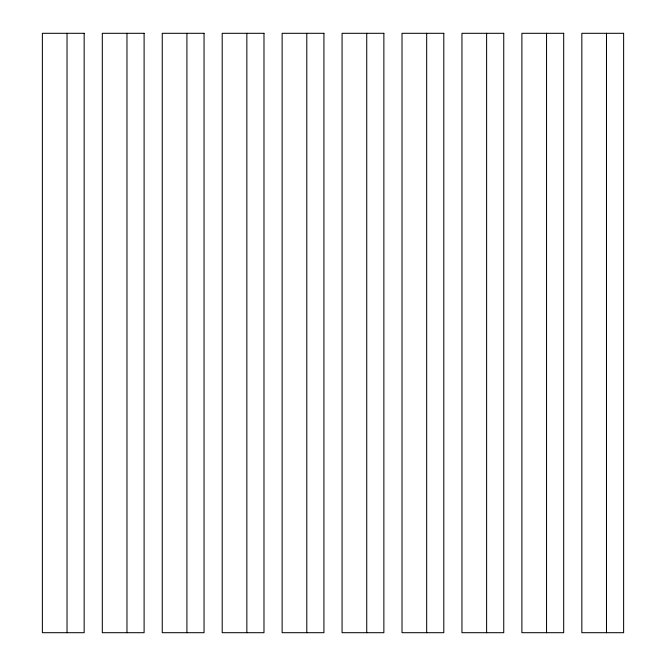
<?xml version="1.0" encoding="UTF-8"?>
<svg xmlns="http://www.w3.org/2000/svg" width="666" height="666" viewBox="0 0 666 666"><rect width="100%" height="100%" fill="white"/><g stroke="black" fill="none" stroke-linecap="round" stroke-linejoin="round"><path stroke-width="1" d="M606.493 33.3L606.493 632.7M546.553 33.3L546.553 632.7M486.613 33.3L486.613 632.7M426.673 33.3L426.673 632.7M366.733 33.3L366.733 632.7M306.793 33.3L306.793 632.7M246.853 33.3L246.853 632.7M186.913 33.3L186.913 632.7M126.973 33.3L126.973 632.7M67.033 33.3L67.033 632.7M84.166 33.3L42.374 33.3L42.374 632.7L84.166 632.7L84.166 33.3M144.106 33.3L102.314 33.3L102.314 632.7L144.106 632.7L144.106 33.3M204.046 33.3L162.254 33.3L162.254 632.7L204.046 632.7L204.046 33.3M263.986 33.3L222.194 33.3L222.194 632.7L263.986 632.7L263.986 33.3M323.926 33.3L282.134 33.3L282.134 632.7L323.926 632.7L323.926 33.3M383.866 33.3L342.074 33.3L342.074 632.7L383.866 632.7L383.866 33.3M443.806 33.3L402.014 33.3L402.014 632.7L443.806 632.7L443.806 33.3M503.746 33.3L461.954 33.3L461.954 632.7L503.746 632.7L503.746 33.3M563.686 33.3L521.894 33.3L521.894 632.7L563.686 632.7L563.686 33.3M623.626 33.3L581.834 33.3L581.834 632.7L623.626 632.7L623.626 33.3"/></g></svg>
